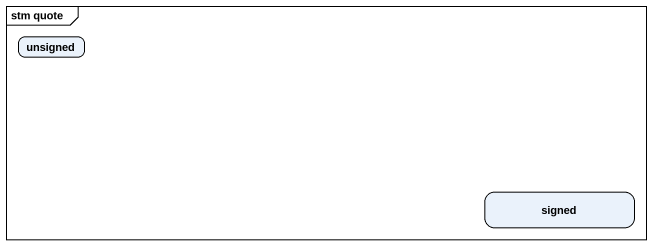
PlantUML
@startuml
mainframe stm quote
hide empty description
state unsigned
state signed
@enduml
